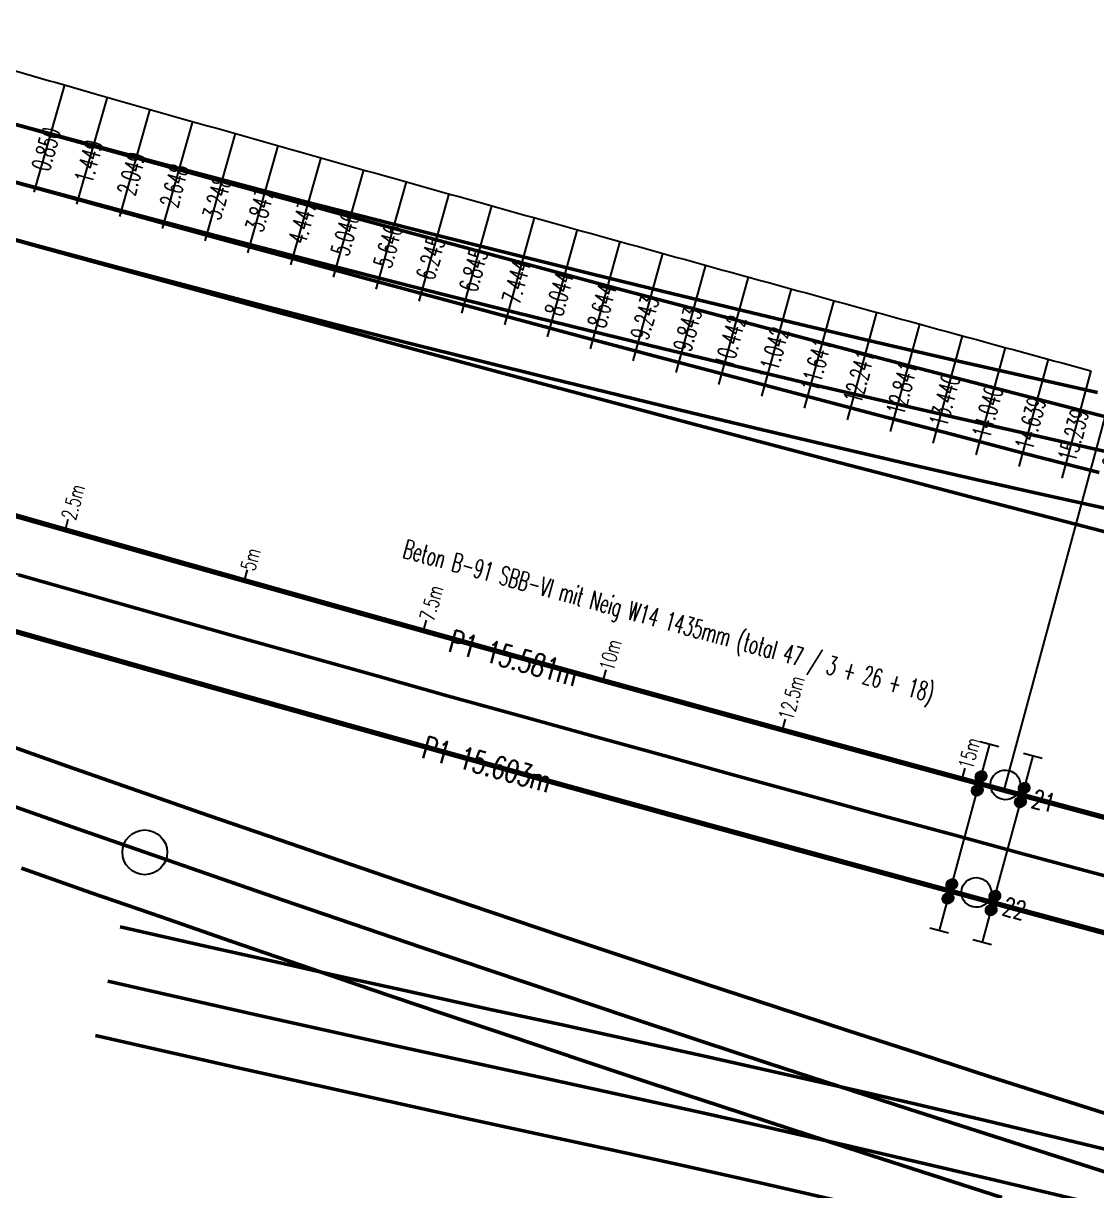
# Model space of a CAD drawing. Header units: millimetres. Extents: x 2688706 to 2690835, y 1254387 to 1255241.
# Drawn here: x 2689292.58 to 2689307, y 1254912.5 to 1254928.17 of the extents above; entities that cross this region are included whole.
import ezdxf
from ezdxf.enums import TextEntityAlignment as Align

# ---------------------------------------------------------------- set-up
doc = ezdxf.new("R2010")
doc.units = ezdxf.units.MM
doc.linetypes.add('STRICHLINIE', pattern=[0.75, 0.5, -0.25])
doc.linetypes.add('STRICHPUNKT', pattern=[1, 0.5, -0.25, 0, -0.25])
for name, color, linetype in [('A-GL-0015-_____', 1, 'STRICHPUNKT'), ('BS-TR-B-Gleisstrang-LinieGeometrie', 7, 'Continuous'), ('BS-TR-B-Weiche-Kurzbezeichnung', 7, 'Continuous'), ('BS-TR-B-Weiche-PunktGeometrie', 7, 'Continuous'), ('BS-TR-N-Gleisstrang-LinieGeometrie', 7, 'Continuous'), ('L-GL-0015-_____', 2, 'Continuous'), ('L-ST-0015-_____', 7, 'Continuous'), ('P-OF-0015-_____', 7, 'Continuous'), ('S-OF-0015-_____', 7, 'STRICHLINIE'), ('S-ON-0015-_____', 7, 'Continuous'), ('T-00', 7, 'Continuous'), ('T-DD-0015-_____', 7, 'Continuous'), ('T-MK-0015-_____', 1, 'Continuous'), ('T-SS-0015-_____', 7, 'Continuous'), ('T-ST', 7, 'Continuous')]:
    doc.layers.add(name, color=color, linetype=linetype)
doc.layers.add('T-LL-0015-_____', color=2, linetype='Continuous', lineweight=0)
doc.layers.get('P-OF-0015-_____').off()
doc.layers.get('S-OF-0015-_____').off()
doc.styles.add('R6', font='simplex.shx', dxfattribs={"width": 0.6})
doc.styles.add('R7', font='simplex.shx', dxfattribs={"width": 0.7})
doc.styles.add('Style-Arial', font='arial.ttf')

# ---------------------------------------------------------------- blocks, each defined once
blk = doc.blocks.new('WeiVlpSchwelleL')
at = {"color": 7}
for p, q in [((-0.4999999999999905, -0.1300000000000073), (-0.4999999999999832, 0.1299999999999694)), ((0.5000000000000135, -0.130000000000005), (0.5000000000000135, 0.1299999999999717))]:
    blk.add_line(p, q, dxfattribs=at)
at = {"color": 0, "linetype": 'ByBlock', "lineweight": -2}
blk.add_line((-0.4999999999999868, -1.183033536314004e-14), (0.5000000000000118, 4.669396854307774e-15), dxfattribs=at)
at = {"style": 'R6', "width": 0.6}
blk.add_attdef('LAENGE', text='', height=0.25, rotation=89.99999999999999, dxfattribs=at).set_placement((-1.229737067022953, 0.007106245459261308, 6e-06), align=Align.MIDDLE)
at = {"style": 'R6', "width": 0.6, "flags": 1}
for tag, p in [('WVP-SKML', (-5, 0, 2e-06)), ('WVP-SKMR', (3, 0, 2e-06))]:
    blk.add_attdef(tag, text='', height=0.25, rotation=180, dxfattribs=at).set_placement(p, align=Align.MIDDLE_CENTER)
at = {"style": 'R6', "width": 0.6}
blk.add_attdef('BEZEICHNUNG', text='', height=0.25, rotation=180, dxfattribs=at).set_placement((-2.249999999999987, -5.373479439185756e-14, 2), align=Align.MIDDLE_LEFT)
at = {"style": 'R6', "width": 0.6, "flags": 1}
blk.add_attdef('VERSCHIEBUNG', text='', height=0.25, rotation=180, dxfattribs=at).set_placement((-1.470197398034461, -5.373479439185758e-14, 2), align=Align.MIDDLE_LEFT)
for tag, p in [('VERKLINKS', (-0.8749999999999833, -5.426408495180606e-14, 2e-06)), ('VERKRECHTS', (0.8611075787621026, -8.736039560677224e-05, 2e-06))]:
    blk.add_attdef(tag, text='', height=0.25, rotation=180, dxfattribs=at).set_placement(p, align=Align.MIDDLE)
at = {"color": 1, "extrusion": (-1, -6.123233995736769e-17, 1.224646799147353e-16), "style": 'R6', "width": 0.6, "flags": 8}
blk.add_attdef('WVP-ANL', text='', height=0.25, rotation=270, dxfattribs=at).set_placement((1.179971919316135e-14, -7.187955122291877e-15, 0.4999999999999868), align=Align.MIDDLE)
at = {"color": 1, "extrusion": (1, -1.608122649676636e-16, 1.224646799147353e-16), "style": 'R6', "width": 0.6, "flags": 8}
blk.add_attdef('WVP-ANR', text='', height=0.25, rotation=270, dxfattribs=at).set_placement((-1.65451836612779e-14, -4.265120563609635e-14, 0.50000000000001), align=Align.MIDDLE)
blk = doc.blocks.new('st_Norm_a')
at = {"color": 0, "linetype": 'ByBlock', "lineweight": -2}
blk.add_circle((0, 0, 1), 0.2, dxfattribs=at)
at = {"layer": 'T-ST', "color": 0, "linetype": 'ByBlock', "lineweight": -2, "style": 'R7', "width": 0.7}
blk.add_attdef('WVP-STNR', text='', height=0.25, dxfattribs=at).set_placement((0.55, 0), align=Align.MIDDLE)
blk = doc.blocks.new('VisualisierungSpannklemmeGelb')
at = {"linetype": 'ByBlock', "lineweight": -2}
h = blk.add_hatch(dxfattribs=at)
h.set_pattern_fill('ANSI31', color=0, scale=0.005, style=0)
h.set_pattern_definition([(45, (-0.0965000000000017, 1.706967900361178e-15), (-0.0004419417382415922, 0.0004419417382415923), [])])
h.paths.add_polyline_path([(-0.0215000000000017, 1.706967900361178e-15, 1), (-0.1715000000000017, 1.706967900361178e-15, 1)])
h = blk.add_hatch(dxfattribs=at)
h.set_pattern_fill('ANSI31', color=0, scale=0.005, style=0)
h.set_pattern_definition([(45, (0.09649999999999831, 1.706967900361178e-15), (-0.0004419417382415922, 0.0004419417382415923), [])])
h.paths.add_polyline_path([(0.1714999999999983, 1.706967900361178e-15, 1), (0.02149999999999831, 1.706967900361178e-15, 1)])
blk = doc.blocks.new('pla_Bef-WsSkl1K')
blk.add_lwpolyline([(-0.1, -0.1), (0.1, -0.1), (0.1, 0.1), (-0.1, 0.1)], close=True)
at = {"layer": 'T-00'}
blk.add_blockref('VisualisierungSpannklemmeGelb', (0, 0), dxfattribs=at)
at = {"style": 'R7', "width": 0.7}
blk.add_attdef('WVP-PLNR', text='', height=0.2, dxfattribs=at).set_placement((0, 0), align=Align.MIDDLE_LEFT)
at = {"style": 'R7', "width": 0.7, "flags": 1}
for tag, p in [('WVP-PLDI', (0.4400000000000003, -0.2)), ('WVP-PLSP', (0.4771428571428575, -0.4)), ('WVP-PLFK', (0.4714285714285725, -0.6))]:
    blk.add_attdef(tag, text='', height=0.2, dxfattribs=at).set_placement(p, align=Align.MIDDLE)
blk = doc.blocks.new('WeiVlpAbstMarkeR')
blk.add_line((0, 0), (0.1500000000000004, -1.110223024625157e-16))
at = {"style": 'R7', "width": 0.7}
blk.add_attdef('ATTR', text='', height=0.2, dxfattribs=at).set_placement((0.1500000000000004, -1.110223024625157e-16), align=Align.MIDDLE_LEFT)
blk = doc.blocks.new('Weiche-15')
at = {"layer": 'A-GL-0015-_____', "flags": 128}
for points in [[(419.83895, 11.29781, 0.003607865654043509), (432.78582, 12.33291, 0.0005778882366978131), (434.8829730517941, 12.51826663011392, 0.0005640373837236005), (436.9796973297944, 12.7084123597407, 0.0005501865310880182), (439.0759926937243, 12.90323005555154, 0.0005363356787352098), (441.1718597821388, 13.10260263230502, 0.0005224848264887163), (443.2672999924924, 13.30641305438422, 0.000508633974426861), (445.3623154618426, 13.51454433720844, 0.0004947831227551143), (447.4569090472247, 13.72687954839432, 0.0004809322710308942), (449.5510843061102, 13.94330180872595, 0.0004670814196756011), (451.6448454768738, 14.16369429293183, 0.0004532305682466667), (453.7381974592714, 14.38794023027219, 0.0004393797171654458), (455.83114579493, 14.61592290494248, 0.000425528866205388), (457.9236966478476, 14.8475256562992, 0.0004116780155718247), (460.015856784907, 15.08263187891282, 0.0003978271650381603), (462.1076335564003, 15.3211250224532, 0.0003839763143777667), (464.1990348765667, 15.56288859141363, 0.0003701254642280183), (466.2900692041427, 15.80780614467754, 0.0003562746139303033), (468.3807455229255, 16.05576129493524, 0.000342423763905985), (470.4710733223489, 16.30663770795409, 0.0003285729141444139), (472.5610625780725, 16.56031910170869, 0.0003147220642029705), (474.6507237325855, 16.81668924535948, 0.000300871214719114), (476.7400676758116, 17.07563195819287, 0.0002870203650340875), (478.8291057257532, 17.33703110823886, 0.0002731695155693189), (480.9178496091179, 17.6007706109881, 0.0002593186663141821), (483.0063114419746, 17.866734427874, 0.0002454678170420386), (485.0945037104171, 18.13480656467466, 0.0002316169679582705), (487.1824392512395, 18.40487106981224, 0.000217766119052233), (489.2701312326229, 18.67681203255474, 0.0002039152698813173), (491.3575931348325, 18.95051358112658, 0.0001900644212988732), (493.4448387309259, 19.22585988073168, 0.0001762135724302912), (495.5318820674701, 19.50273513149634, 0.0001623627236969281), (497.6187374452692, 19.78102356633557, 0.0001485118746561659), (499.7054194000999, 20.06060944874962, 0.0001346610261611838), (501.7919426834588, 20.34137707055511, 0.0001208101782019989), (503.8783222433009, 20.62321074955477, 0.0001069593294711759), (505.9645732048224, 20.90599482715731, 9.310848082247697e-05), (508.0507108512062, 21.18961366594269, 7.925763224524444e-05), (510.1367506044003, 21.47395164718684, 6.540678372883944e-05), (512.2227, 21.75895, 6.111675872858242e-05), (514.4025847080444, 22.0572749857547, 6.111675872858242e-05)], [(419.91145, 9.54578), (428.2476, 9.630360000000001, 0.006225960442902095), (440.69586, 9.911710000000001)]]:
    blk.add_lwpolyline(points, format="xyb", dxfattribs=at)
at = {"layer": 'L-GL-0015-_____', "lineweight": 70, "const_width": 0.07, "flags": 128}
for points in [[(451.1519317253529, 14.86563915344809, 9.235901196704271e-05), (451.5656363582293, 14.9094998409962, 0.0004532305682465751), (453.6576363841388, 15.1336009528352, 0.000439379717165602), (455.7492743321887, 15.36144088835294, 0.0004255288662052461), (457.8405563467046, 15.59290320514651, 0.0004116780155720083), (459.9314891749123, 15.82787150908803, 0.0003978271650381284), (462.0220801475112, 16.06622945421282, 0.0003839763143777807), (464.1123371592808, 16.30786074244838, 0.0002611255841335108), (465.5868332235515, 16.48023888967538, 0.0002611255841335108)], [(435.6383876175184, 13.33928205129151, 0.0003426647112243681), (436.9111174610595, 13.45527031250299, 0.0005501865310880239), (439.0057693478137, 13.64993527294939, 0.0005363356787351854), (441.1000346606123, 13.84915547833646, 0.0005224848264886795), (443.1939147789674, 14.05281415998081, 0.0005086339744266406), (445.2874118215348, 14.26079459326775, 0.0004947831227551569), (447.3805286265712, 14.47298009881683, 0.0004809322710310534), (449.4732687324564, 14.68925404345464, 0.0003747223919339519), (451.1519317253529, 14.86563915344809, 0.0003747223919339519)], [(451.3101300542555, 13.37400468097231, 9.228518081283511e-05), (451.7240545955166, 13.41788874486724, 0.0004532305682465876), (453.8187585344029, 13.64227950770874, 0.0004393797171655864), (455.9130172576714, 13.87040492153164, 0.0004255288662052326), (458.0068369489891, 14.10214810745128, 0.0004116780155720197), (460.1002243949018, 14.33739224873761, 0.0003978271650381287), (462.1931869652879, 14.57602059069382, 0.0003839763143777837), (464.2857325938525, 14.81791644037867, 0.0002613263125194674), (465.7629193928585, 14.99060975306922, 0.0002613263125194674)], [(435.7739004043367, 11.84541577678645, 0.0003425570477723124), (437.0482771985289, 11.96155440697828, 0.000550186531088028), (439.1462160396352, 12.15652483815381, 0.0005363356787351889), (441.2436849036653, 12.3560497862735, 0.0005224848264886707), (443.3406852060177, 12.56001194878763, 0.000508633974426637), (445.4372191021488, 12.76829408114895, 0.0004947831227551638), (447.5332894678775, 12.98077899797158, 0.0004809322710310472), (449.628899879764, 13.19734957399714, 0.0003747962225624069), (451.3101300542555, 13.37400468097231, 0.0003747962225624069)]]:
    blk.add_lwpolyline(points, format="xyb", dxfattribs=at)
at = {"layer": 'T-MK-0015-_____'}
for p, q in [((450.1999733617915, 20.55578978491125), (450.3573774345039, 19.06407132692612)), ((451.1519317253529, 14.86563915344809), (450.5458545889663, 20.59239527313434)), ((449.013425068798, 20.43122563029359), (449.1692405032539, 18.93934039664278)), ((449.6067157965348, 20.49334976136809), (449.7633255723186, 19.00154770408001)), ((447.233634836407, 20.2468139596476), (447.3870017683615, 18.75467503039776)), ((447.8269240050433, 20.30795852268702), (447.9811089725309, 18.81590390042923)), ((448.4201795622793, 20.36942834470561), (448.5751825189562, 18.87745847791157)), ((445.4537959934542, 20.06537941312402), (445.6046553089633, 18.57298487181662)), ((446.0470843521426, 20.12552124291975), (446.1987854064964, 18.63321202894702)), ((446.6403386943567, 20.18599769858237), (446.7928814392938, 18.69377428670094)), ((444.2671944356327, 19.94611002786437), (444.4163524488616, 18.45354448923982)), ((444.8604738070391, 20.0055722283292), (445.0104913357098, 18.51309283447094)), ((442.487252222178, 19.76979698182292), (442.6338080434339, 18.27697368643394)), ((443.0805838981969, 19.82822217223326), (443.2280109592033, 18.33548466627884)), ((443.6739062554834, 19.88699409356043), (443.8221988175287, 18.39434232035878)), ((440.7072834543538, 19.59665650706594), (440.8511716035472, 18.10357372285011)), ((441.3006407168481, 19.65401660375827), (441.4454181415281, 18.1610197861786)), ((441.8939637096182, 19.71173010216876), (442.0396303584242, 18.21881978087494)), ((439.5206428547652, 19.48302761878309), (439.6627114522116, 17.9897706035243)), ((440.1139668233717, 19.53965953812344), (440.2569483767865, 18.04648966319859)), ((437.7405892956539, 19.31532731047688), (437.8798898531753, 17.82180953198403)), ((438.3339144534904, 19.3708544980734), (438.4741517074216, 17.87742438166024)), ((438.9272843721039, 19.4267584703615), (439.0684399604748, 17.9334148729695)), ((435.9604794239193, 19.1509877686924), (436.0969527075766, 17.65720898893691)), ((436.5538350847066, 19.2053893777969), (436.6912620853865, 17.71169803769878)), ((437.1472294282557, 19.26017226315269), (437.2855932345706, 17.76656741008677))]:
    blk.add_line(p, q, dxfattribs=at)
at = {"layer": 'T-MK-0015-_____', "flags": 128}
blk.add_lwpolyline([(435.1196751607709, 19.074557172548, 0.0003426647112244206), (436.3845443887623, 19.18982906874749, 0.0005501865310880055), (438.4665772541952, 19.38332128956017, 0.0005363356787351903), (440.5485437404914, 19.58137155018107, 0.0005224848264886732), (442.6304450893924, 19.78386513150588, 0.0005086339744266363), (444.7122832782699, 19.99068730500437, 0.0004947831227551542), (446.7940610011788, 20.2017233339127, 0.0004809322710310682), (448.8757816499148, 20.41685847423423, 0.0002971094691286212), (450.1999733617915, 20.55578978491106, 0.0002971094691286212)], format="xyb", dxfattribs=at)
at = {"layer": 'L-ST-0015-_____', "color": 7}
for p, rotation, values in [((451.1519317253529, 14.865639153448), 6.041269622546789, {'WVP-STNR': '21'}), ((451.3101300542555, 13.37400468097212), 6.041286543277073, {'WVP-STNR': '22'})]:
    blk.add_blockref('st_Norm_a', p, dxfattribs=dict(at, rotation=rotation)).add_auto_attribs(values)
at = {"layer": 'P-OF-0015-_____'}
for p, rotation in [((451.4001712599082, 14.89545842528946), 96.05398954255566), ((450.8038996464676, 14.83238015141455), 96.0234820529318), ((450.9620382715188, 13.33370034062523), 96.02348205292594), ((451.5591078437726, 13.39686302882319), 96.05398954254979)]:
    blk.add_blockref('pla_Bef-WsSkl1K', p, dxfattribs=dict(at, rotation=rotation))
at = {"layer": 'S-OF-0015-_____'}
ref = blk.add_blockref('WeiVlpSchwelleL', (452.6728809817591, 14.27334076236934), dxfattribs=dict(at, xscale=2.6, rotation=276.1134456751317))
ref.add_attrib('WVP-SKML', '1.449', dxfattribs={"layer": 'T-MK-0015-_____', "height": 0.25, "rotation": 96.11344567513173, "style": 'R6', "width": 0.6}).set_placement((452.0755648892377, 19.85018191022582), align=Align.MIDDLE_CENTER)
ref = blk.add_blockref('WeiVlpSchwelleL', (450.2862648418418, 14.02023747483713), dxfattribs=dict(at, xscale=2.6, rotation=275.9929745633042))
ref.add_attrib('WVP-SKML', '14.639', dxfattribs={"layer": 'T-MK-0015-_____', "height": 0.25, "rotation": 95.99297456330416, "style": 'R6', "width": 0.6}).set_placement((449.7006816620051, 19.59826852699524), align=Align.MIDDLE_CENTER)
ref = blk.add_blockref('WeiVlpSchwelleL', (452.0762767134279, 14.20959643712831), dxfattribs=dict(at, xscale=2.599999999999999, rotation=276.0838428557211))
ref.add_attrib('WVP-SKML', '0.850', dxfattribs={"layer": 'T-MK-0015-_____', "height": 0.25, "rotation": 96.08384285572106, "style": 'R6', "width": 0.6}).set_placement((451.4818420684296, 19.78674545393197), align=Align.MIDDLE_CENTER)
ref = blk.add_blockref('WeiVlpSchwelleL', (449.0927564222, 13.89558791212517), dxfattribs=dict(at, xscale=2.6, rotation=275.9312647901143))
ref.add_attrib('WVP-SKML', '13.440', dxfattribs={"layer": 'T-MK-0015-_____', "height": 0.25, "rotation": 95.93126479011424, "style": 'R6', "width": 0.6}).set_placement((448.5131813362854, 19.47424642462919), align=Align.MIDDLE_CENTER)
ref = blk.add_blockref('WeiVlpSchwelleL', (449.6895273695554, 13.95775243131288), dxfattribs=dict(at, xscale=2.6, rotation=275.9624670736803))
ref.add_attrib('WVP-SKML', '14.040', dxfattribs={"layer": 'T-MK-0015-_____', "height": 0.25, "rotation": 95.96246707368029, "style": 'R6', "width": 0.6}).set_placement((449.1069143294716, 19.5360944901031), align=Align.MIDDLE_CENTER)
ref = blk.add_blockref('WeiVlpSchwelleL', (447.3022403934791, 13.7110571027381), dxfattribs=dict(at, xscale=2.6, rotation=275.8367938867047))
ref.add_attrib('WVP-SKML', '11.641', dxfattribs={"layer": 'T-MK-0015-_____', "height": 0.25, "rotation": 95.8367938867047, "style": 'R6', "width": 0.6}).set_placement((446.7318643413189, 19.29066365145351), align=Align.MIDDLE_CENTER)
ref = blk.add_blockref('WeiVlpSchwelleL', (447.8991127841896, 13.77223994431392), dxfattribs=dict(at, xscale=2.6, rotation=275.8684404704733))
ref.add_attrib('WVP-SKML', '12.241', dxfattribs={"layer": 'T-MK-0015-_____', "height": 0.25, "rotation": 95.8684404704733, "style": 'R6', "width": 0.6}).set_placement((447.3256549955797, 19.35153060209769), align=Align.MIDDLE_CENTER)
ref = blk.add_blockref('WeiVlpSchwelleL', (448.4959515094408, 13.83375032574304), dxfattribs=dict(at, xscale=2.6, rotation=275.8998526302938))
ref.add_attrib('WVP-SKML', '12.841', dxfattribs={"layer": 'T-MK-0015-_____', "height": 0.25, "rotation": 95.89985263029378, "style": 'R6', "width": 0.6}).set_placement((447.9194349855359, 19.41272574933235), align=Align.MIDDLE_CENTER)
ref = blk.add_blockref('WeiVlpSchwelleL', (446.1083930856013, 13.58969626568978), dxfattribs=dict(at, xscale=2.6, rotation=275.7721602266465))
ref.add_attrib('WVP-SKML', '10.442', dxfattribs={"layer": 'T-MK-0015-_____', "height": 0.25, "rotation": 95.77216022664643, "style": 'R6', "width": 0.6}).set_placement((445.5443115827596, 19.16994268833958), align=Align.MIDDLE_CENTER)
ref = blk.add_blockref('WeiVlpSchwelleL', (446.7053338524837, 13.65020834126653), dxfattribs=dict(at, xscale=2.6, rotation=275.8044770566756))
ref.add_attrib('WVP-SKML', '11.042', dxfattribs={"layer": 'T-MK-0015-_____', "height": 0.25, "rotation": 95.8044770566756, "style": 'R6', "width": 0.6}).set_placement((446.1381049847549, 19.23013571453611), align=Align.MIDDLE_CENTER)
ref = blk.add_blockref('WeiVlpSchwelleL', (444.9144093683038, 13.4696849020761), dxfattribs=dict(at, xscale=2.6, rotation=275.7068478424356))
ref.add_attrib('WVP-SKML', '9.243', dxfattribs={"layer": 'T-MK-0015-_____', "height": 0.25, "rotation": 95.70684784243556, "style": 'R6', "width": 0.6}).set_placement((444.35668924357, 19.05057070468964), align=Align.MIDDLE_CENTER)
ref = blk.add_blockref('WeiVlpSchwelleL', (445.5114182827419, 13.52952089525843), dxfattribs=dict(at, xscale=2.6, rotation=275.7398433966173))
ref.add_attrib('WVP-SKML', '9.843', dxfattribs={"layer": 'T-MK-0015-_____', "height": 0.25, "rotation": 95.73984339661735, "style": 'R6', "width": 0.6}).set_placement((444.9504843242416, 19.11008459201424), align=Align.MIDDLE_CENTER)
ref = blk.add_blockref('WeiVlpSchwelleL', (443.1231759243872, 13.29225341778715), dxfattribs=dict(at, xscale=2.6, rotation=275.6069649876046))
ref.add_attrib('WVP-SKML', '7.444', dxfattribs={"layer": 'T-MK-0015-_____', "height": 0.25, "rotation": 95.6069649876046, "style": 'R6', "width": 0.6}).set_placement((442.5751857149315, 18.87410300458954), align=Align.MIDDLE_CENTER)
ref = blk.add_blockref('WeiVlpSchwelleL', (443.7202880166524, 13.35105085908754), dxfattribs=dict(at, xscale=2.6, rotation=275.6404048419917))
ref.add_attrib('WVP-SKML', '8.044', dxfattribs={"layer": 'T-MK-0015-_____', "height": 0.25, "rotation": 95.64040484199171, "style": 'R6', "width": 0.6}).set_placement((443.1690401348008, 18.9325796686606), align=Align.MIDDLE_CENTER)
ref = blk.add_blockref('WeiVlpSchwelleL', (444.3173658892111, 13.41019478535463), dxfattribs=dict(at, xscale=2.6, rotation=275.6736263422136))
ref.add_attrib('WVP-SKML', '8.644', dxfattribs={"layer": 'T-MK-0015-_____', "height": 0.25, "rotation": 95.6736263422136, "style": 'R6', "width": 0.6}).set_placement((443.7628817927106, 18.99140302963944), align=Align.MIDDLE_CENTER)
ref = blk.add_blockref('WeiVlpSchwelleL', (441.3316317999536, 13.11798698915095), dxfattribs=dict(at, xscale=2.6, rotation=275.5045864763222))
ref.add_attrib('WVP-SKML', '5.646', dxfattribs={"layer": 'T-MK-0015-_____', "height": 0.25, "rotation": 95.50458647632223, "style": 'R6', "width": 0.6}).set_placement((440.7936163438699, 18.70080683653644), align=Align.MIDDLE_CENTER)
ref = blk.add_blockref('WeiVlpSchwelleL', (441.9288477379675, 13.17572010563242), dxfattribs=dict(at, xscale=2.6, rotation=275.5387126467497))
ref.add_attrib('WVP-SKML', '6.245', dxfattribs={"layer": 'T-MK-0015-_____', "height": 0.25, "rotation": 95.53871264674964, "style": 'R6', "width": 0.6}).set_placement((441.3875071716561, 18.75821851321047), align=Align.MIDDLE_CENTER)
ref = blk.add_blockref('WeiVlpSchwelleL', (442.526029183397, 13.23380892204693), dxfattribs=dict(at, xscale=2.6, rotation=275.5728388171772))
ref.add_attrib('WVP-SKML', '6.845', dxfattribs={"layer": 'T-MK-0015-_____', "height": 0.25, "rotation": 95.57283881717713, "style": 'R6', "width": 0.6}).set_placement((441.9813636989018, 18.81598390939247), align=Align.MIDDLE_CENTER)
ref = blk.add_blockref('WeiVlpSchwelleL', (440.1370959419345, 13.00360209098119), dxfattribs=dict(at, xscale=2.6, rotation=275.4347668109029))
ref.add_attrib('WVP-SKML', '4.447', dxfattribs={"layer": 'T-MK-0015-_____', "height": 0.25, "rotation": 95.43476681090281, "style": 'R6', "width": 0.6}).set_placement((439.605884013233, 18.58707340962782), align=Align.MIDDLE_CENTER)
ref = blk.add_blockref('WeiVlpSchwelleL', (440.734381338578, 13.06061212292946), dxfattribs=dict(at, xscale=2.6, rotation=275.4697976515348))
ref.add_attrib('WVP-SKML', '5.046', dxfattribs={"layer": 'T-MK-0015-_____', "height": 0.25, "rotation": 95.46979765153483, "style": 'R6', "width": 0.6}).set_placement((440.1997557554205, 18.64375761316852), align=Align.MIDDLE_CENTER)
ref = blk.add_blockref('WeiVlpSchwelleL', (438.3450315177352, 12.83477029898643), dxfattribs=dict(at, xscale=2.6, rotation=275.3285673343634))
ref.add_attrib('WVP-SKML', '2.648', dxfattribs={"layer": 'T-MK-0015-_____', "height": 0.25, "rotation": 95.32856733436338, "style": 'R6', "width": 0.6}).set_placement((437.8241696301668, 18.41921664338117), align=Align.MIDDLE_CENTER)
ref = blk.add_blockref('WeiVlpSchwelleL', (438.9424211162993, 12.89067786310966), dxfattribs=dict(at, xscale=2.6, rotation=275.3645028451946))
ref.add_attrib('WVP-SKML', '3.248', dxfattribs={"layer": 'T-MK-0015-_____', "height": 0.25, "rotation": 95.36450284519456, "style": 'R6', "width": 0.6}).set_placement((438.4180568058491, 18.47479642822551), align=Align.MIDDLE_CENTER)
ref = blk.add_blockref('WeiVlpSchwelleL', (439.5397758007973, 12.94695725205315), dxfattribs=dict(at, xscale=2.6, rotation=275.3997359702709))
ref.add_attrib('WVP-SKML', '3.847', dxfattribs={"layer": 'T-MK-0015-_____', "height": 0.25, "rotation": 95.39973597027091, "style": 'R6', "width": 0.6}).set_placement((439.0119777251265, 18.5307523119263), align=Align.MIDDLE_CENTER)
ref = blk.add_blockref('WeiVlpSchwelleL', (436.5526537575777, 12.66929824067824), dxfattribs=dict(at, xscale=2.6, rotation=275.2201142173533))
ref.add_attrib('WVP-SKML', '0.850', dxfattribs={"layer": 'T-MK-0015-_____', "height": 0.25, "rotation": 95.22011421735331, "style": 'R6', "width": 0.6}).set_placement((436.0423633941136, 18.25472050083911), align=Align.MIDDLE_CENTER)
ref = blk.add_blockref('WeiVlpSchwelleL', (437.1501477136214, 12.72407926119172), dxfattribs=dict(at, xscale=2.6, rotation=275.2566963127011))
ref.add_attrib('WVP-SKML', '1.449', dxfattribs={"layer": 'T-MK-0015-_____', "height": 0.25, "rotation": 95.25669631270107, "style": 'R6', "width": 0.6}).set_placement((436.6362912851145, 18.30917457373803), align=Align.MIDDLE_CENTER)
ref = blk.add_blockref('WeiVlpSchwelleL', (437.7476069718394, 12.77923742439873), dxfattribs=dict(at, xscale=2.6, rotation=275.2926318235322))
ref.add_attrib('WVP-SKML', '2.049', dxfattribs={"layer": 'T-MK-0015-_____', "height": 0.25, "rotation": 95.29263182353223, "style": 'R6', "width": 0.6}).set_placement((437.2302477120446, 18.36400935131314), align=Align.MIDDLE_CENTER)
at = {"layer": 'S-ON-0015-_____'}
ref = blk.add_blockref('WeiVlpSchwelleL', (434.1623289345788, 12.45402160166088), dxfattribs=dict(at, xscale=2.6, rotation=275.0716626084397))
ref.add_attrib('BEZEICHNUNG', 'Beton B-91 SBB-VI mit Neig W14 1435mm (total 47 / 3 + 26 + 18)', dxfattribs={"layer": 'T-SS-0015-_____', "height": 0.25, "rotation": 5.849999999999993, "style": 'R6', "width": 0.6}).set_placement((442.4638476307912, 14.9860581548752), align=Align.MIDDLE_LEFT)
ref.add_attrib('WVP-SKML', '9.581', dxfattribs={"layer": 'T-MK-0015-_____', "height": 0.25, "rotation": 95.0716626084397, "style": 'R6', "width": 0.6}).set_placement((433.4866006326429, 20.06793628028474), align=Align.MIDDLE_CENTER)
ref = blk.add_blockref('WeiVlpSchwelleL', (450.8829689589932, 14.08304024601989), dxfattribs=dict(at, xscale=2.6, rotation=276.0234820529279))
ref.add_attrib('WVP-SKML', '15.239', dxfattribs={"layer": 'T-MK-0015-_____', "height": 0.25, "rotation": 96.02348205292793, "style": 'R6', "width": 0.6}).set_placement((450.2944158054189, 19.66075871012017), align=Align.MIDDLE_CENTER)
ref = blk.add_blockref('WeiVlpSchwelleL', (451.4796395518404, 14.14616072705644), dxfattribs=dict(at, xscale=2.6, rotation=276.0539895425518))
ref.add_attrib('WVP-SKML', '0.250', dxfattribs={"layer": 'T-MK-0015-_____', "height": 0.25, "rotation": 96.05398954255176, "style": 'R6', "width": 0.6}).set_placement((450.8881108973545, 19.72361871020007), align=Align.MIDDLE_CENTER)
at = {"layer": 'T-DD-0015-_____'}
for p, rotation, values in [((448.0840167465572, 14.54522800464929), 95.61917826229426, {'ATTR': '12.5m'}), ((450.5705600994244, 14.8042637104877), 95.61917826235427, {'ATTR': '15m'}), ((445.5968851269601, 14.29190319861505), 95.61917826229784, {'ATTR': '10m'}), ((443.1091590467066, 14.04448470348575), 95.61917826230719, {'ATTR': '7.5m'}), ((438.1319048329617, 13.56815803734264), 95.61917826231092, {'ATTR': '2.5m'}), ((440.620833439667, 13.80317070845535), 95.61917826233297, {'ATTR': '5m'})]:
    blk.add_blockref('WeiVlpAbstMarkeR', p, dxfattribs=dict(at, rotation=rotation)).add_auto_attribs(values)
at = {"layer": 'T-LL-0015-_____', "style": 'R7', "width": 0.7}
for s, rotation, p in [('P1 15.581m', 5.626568302464352, (444.3688058241884, 14.14038760204611)), ('P1 15.603m', 5.626556806332865, (444.5532700765488, 12.67695553188485))]:
    blk.add_text(s, height=0.3, rotation=rotation, dxfattribs=at).set_placement(p, align=Align.MIDDLE_CENTER)

msp = doc.modelspace()

# ---------------------------------------------------------------- linework, layer by layer
at = {"layer": 'BS-TR-B-Gleisstrang-LinieGeometrie', "lineweight": 50}
for points in [[(2689290.35914, 1254926.62619, 454.35043), (2689291.33727164, 1254926.3541099, 454.357487472388), (2689292.31626934, 1254926.08516272, 454.364384627048), (2689293.29612307, 1254925.81935122, 454.371121464493), (2689294.27682279, 1254925.55667813, 454.3776979852299), (2689295.25835844, 1254925.29714613, 454.384114189749), (2689296.24071996, 1254925.0407579, 454.390370078531), (2689297.22389728, 1254924.78751605, 454.396465652043), (2689298.20788033, 1254924.53742318, 454.402400910742), (2689299.19265902, 1254924.29048185, 454.4081758550701), (2689300.17822326, 1254924.0466946, 454.413790485461), (2689301.16456294, 1254923.80606393, 454.419244802335), (2689302.15166796, 1254923.5685923, 454.424538806099), (2689303.13952819, 1254923.33428214, 454.429672497148), (2689304.12813351, 1254923.10313586, 454.434645875868), (2689305.11747379, 1254922.87515583, 454.43945894263), (2689306.10753889, 1254922.65034438, 454.4441116977951), (2689307.09831866, 1254922.42870382, 454.448604141709)], [(2689290.35916832, 1254926.6262912, 454.350437778041), (2689291.33729924, 1254926.35319394, 454.3575774028599), (2689292.31574937, 1254926.08124258, 454.36471702768), (2689293.29451737, 1254925.8104375, 454.3718566525), (2689294.27360191, 1254925.54077905, 454.37899627732), (2689295.25300163, 1254925.27226762, 454.38613590214), (2689296.23271519, 1254925.00490357, 454.393275526959), (2689297.21274125, 1254924.73868726, 454.400415151779), (2689298.19307847, 1254924.47361907, 454.4075547765989), (2689299.1737255, 1254924.20969936, 454.414694401419), (2689300.15468098, 1254923.94692849, 454.421834026238), (2689301.13594359, 1254923.68530681, 454.428973651058), (2689302.11751197, 1254923.4248347, 454.436113275878), (2689303.09938477, 1254923.1655125, 454.443252900698), (2689304.08156065, 1254922.90734057, 454.450392525517), (2689305.06403826, 1254922.65031926, 454.457532150337), (2689306.04681625, 1254922.39444894, 454.464671775157), (2689307.02989327, 1254922.13972995, 454.471811399977)], [(2689274.70311217, 1254924.21400918, 454.70271), (2689275.67836215, 1254923.84716578, 454.714793426588), (2689276.65361213, 1254923.48032237, 454.726965861967), (2689277.62886211, 1254923.11347896, 454.739227306403), (2689278.60411209, 1254922.74663556, 454.7515777601629), (2689279.57936207, 1254922.37979215, 454.7640172235201), (2689280.55461205, 1254922.01294874, 454.776545696746), (2689281.52986203, 1254921.64610534, 454.789163180115), (2689282.50511201, 1254921.27926193, 454.801869673902), (2689282.5051, 1254921.27923, 454.80187), (2689283.47659605, 1254920.91494949, 454.814602870335), (2689284.44884592, 1254920.5526857, 454.827204100322), (2689285.42184544, 1254920.19244021, 454.839576236873), (2689286.3955904, 1254919.83421456, 454.851719281798), (2689287.37007661, 1254919.47801029, 454.863633236871), (2689288.34529989, 1254919.12382894, 454.875318103836), (2689289.32125602, 1254918.77167203, 454.8867738844), (2689290.29794081, 1254918.42154108, 454.89800058024), (2689291.27535006, 1254918.0734376, 454.908998192997), (2689292.25347954, 1254917.72736308, 454.919766724279), (2689293.23232506, 1254917.38331901, 454.93030617566), (2689294.2118824, 1254917.04130689, 454.940616548683)], [(2689292.51638854, 1254920.76750827, 454.690547807694), (2689293.4782128, 1254920.493864, 454.696068781779), (2689294.44032006, 1254920.22121644, 454.701446894189), (2689295.40270591, 1254919.94955383, 454.706682145252), (2689296.36536594, 1254919.67886443, 454.711774535291), (2689297.32829581, 1254919.40913649, 454.716724064615), (2689298.29149119, 1254919.14035822, 454.721530733529), (2689299.2549478, 1254918.87251786, 454.726194542326), (2689300.21866139, 1254918.6056036, 454.730715491293), (2689301.18262774, 1254918.33960365, 454.735093580705), (2689302.14684267, 1254918.07450618, 454.739328810832), (2689303.11130204, 1254917.81029938, 454.743421181932), (2689304.07600173, 1254917.54697142, 454.747370694255), (2689305.04093766, 1254917.28451045, 454.751177348044), (2689306.00610578, 1254917.02290461, 454.754841143532), (2689306.97150207, 1254916.76214205, 454.758362080943), (2689307.93712255, 1254916.50221089, 454.761740160493)], [(2689294.2118824, 1254917.04130689, 454.940616548683), (2689295.14071303, 1254916.71911016, 454.950174754102), (2689296.07017539, 1254916.39874036, 454.95952728473), (2689297.00026588, 1254916.08019874, 454.968674141795), (2689297.93098091, 1254915.76348653, 454.977615326498), (2689298.86231687, 1254915.44860495, 454.986350840013), (2689299.79427017, 1254915.13555522, 454.994880683487), (2689300.7268372, 1254914.82433855, 455.00320485804), (2689301.66001436, 1254914.51495614, 455.011323364763), (2689302.59379804, 1254914.20740919, 455.019236204724), (2689303.52818463, 1254913.90169889, 455.0269433789611), (2689304.46317052, 1254913.59782642, 455.034444888486), (2689305.39875208, 1254913.29579295, 455.041740734283), (2689306.33492572, 1254912.99559966, 455.048830917311), (2689307.2716878, 1254912.6972477, 455.0557154385)], [(2689307.62711591, 1254912.15821496, 455.077317260822), (2689306.63177523, 1254912.4000206, 455.074071730998), (2689305.63559716, 1254912.6383529, 455.071061234506), (2689304.63859382, 1254912.87320896, 455.06828577087), (2689303.64077733, 1254913.10458592, 455.065745339651), (2689302.64215984, 1254913.33248097, 455.063439940449), (2689301.64275351, 1254913.55689134, 455.061369572898), (2689300.64257048, 1254913.77781429, 455.059534236673), (2689299.64162293, 1254913.99524714, 455.057933931484), (2689299.64162, 1254913.99526, 455.05793), (2689298.65283949, 1254914.20967646, 455.056580011345), (2689297.66449488, 1254914.4260933, 455.055418091436), (2689296.67659021, 1254914.64450964, 455.054292416503), (2689295.68912954, 1254914.86492457, 455.0531843909459), (2689294.7021169, 1254915.0873372, 455.052094014752), (2689293.71555635, 1254915.31174662, 455.051021287934)]]:
    msp.add_polyline3d(points, dxfattribs=at)
at = {"layer": 'BS-TR-B-Weiche-PunktGeometrie', "lineweight": 25}
msp.add_circle((2689294.21188, 1254917.0413, 454.940616548683), 0.3, dxfattribs=at)
at = {"layer": 'BS-TR-N-Gleisstrang-LinieGeometrie', "color": 1, "lineweight": 50, "true_color": 0xff0000}
for points in [[(2689287.16981399, 1254928.30230738, 454.265824048296), (2689288.12981957, 1254928.03004312, 454.272845439869), (2689289.09013813, 1254927.75888487, 454.279866831442), (2689290.05076841, 1254927.48883301, 454.286888223015), (2689291.01170912, 1254927.21988788, 454.293909614588), (2689291.972959, 1254926.95204984, 454.300931006161), (2689292.93451676, 1254926.68531926, 454.307952397734), (2689293.89638113, 1254926.41969648, 454.314973789307), (2689294.85855084, 1254926.15518185, 454.32199518088), (2689295.82102461, 1254925.89177573, 454.329016572453), (2689296.78380115, 1254925.62947847, 454.336037964026), (2689297.74687921, 1254925.36829041, 454.343059355599), (2689298.71025748, 1254925.1082119, 454.350080747172), (2689299.67393471, 1254924.84924328, 454.3571021387449), (2689300.6379096, 1254924.59138491, 454.364123530318), (2689301.60218088, 1254924.33463712, 454.371144921891), (2689302.56674728, 1254924.07900025, 454.378166313464), (2689303.5316075, 1254923.82447464, 454.385187705037), (2689304.49676027, 1254923.57106063, 454.39220909661), (2689305.46220431, 1254923.31875855, 454.399230488183), (2689306.42793834, 1254923.06756875, 454.406251879756), (2689307.39396108, 1254922.81749155, 454.413273271329)], [(2689290.56063984, 1254927.34611903, 454.290622308187), (2689291.52178113, 1254927.0787513, 454.297558519013), (2689292.48376049, 1254926.8144148, 454.304339449111), (2689293.44656837, 1254926.55311217, 454.310965098974), (2689294.4101952, 1254926.29484601, 454.317435469083), (2689295.3746314, 1254926.03961888, 454.323750559907), (2689296.3398674, 1254925.78743331, 454.329910371906), (2689297.30589358, 1254925.53829182, 454.3359149055281), (2689298.27270037, 1254925.29219688, 454.3417641612099), (2689299.24027814, 1254925.04915094, 454.347458139375), (2689300.20861729, 1254924.8091564, 454.352996840438), (2689301.17770818, 1254924.57221566, 454.358380264802), (2689302.1475412, 1254924.33833108, 454.363608412857), (2689303.1181067, 1254924.10750496, 454.368681284984), (2689304.08939503, 1254923.87973962, 454.373598881551), (2689305.06139655, 1254923.65503731, 454.378361202916), (2689306.03410159, 1254923.43340026, 454.382968249424), (2689307.00750049, 1254923.21483068, 454.387461917403)], [(2689290.15764016, 1254925.90626097, 454.410237691813), (2689291.10298294, 1254925.64327887, 454.417059965592), (2689292.0491319, 1254925.38321214, 454.423729977893), (2689292.99607804, 1254925.12606324, 454.430247729197), (2689293.94381238, 1254924.87183462, 454.436613219974), (2689294.89232589, 1254924.62052869, 454.442826450686), (2689295.84160957, 1254924.37214784, 454.44888742178), (2689296.7916544, 1254924.12669443, 454.454796133694), (2689297.74245135, 1254923.88417079, 454.460552586855), (2689298.69399139, 1254923.64457923, 454.46615678168), (2689299.64626547, 1254923.40792202, 454.471608718571), (2689300.59926454, 1254923.17420141, 454.476908397924), (2689301.55297955, 1254922.94341963, 454.482055820121), (2689302.50740144, 1254922.71557886, 454.4870509855349), (2689303.46252114, 1254922.49068128, 454.491893894524), (2689304.41832956, 1254922.26872901, 454.496584547442), (2689305.37481764, 1254922.04972417, 454.501122944624), (2689306.33197627, 1254921.83366884, 454.505509086399), (2689307.28979637, 1254921.62056507, 454.509742973084)], [(2689291.8599372, 1254925.43159526, 454.42267628723), (2689292.82255917, 1254925.16492333, 454.429692746836), (2689293.78548745, 1254924.89935961, 454.436709206442), (2689294.74872077, 1254924.63490446, 454.443725666048), (2689295.71225786, 1254924.37155823, 454.450742125654), (2689296.67609744, 1254924.10932126, 454.4577585852599), (2689297.64023824, 1254923.8481939, 454.464775044867), (2689298.60467897, 1254923.5881765, 454.4717915044731), (2689299.56941835, 1254923.3292694, 454.478807964079), (2689300.53445511, 1254923.07147295, 454.485824423685), (2689301.49978798, 1254922.81478749, 454.492840883291), (2689302.46541566, 1254922.55921335, 454.4998573428981), (2689303.43133689, 1254922.30475088, 454.5068738025039), (2689304.39755038, 1254922.05140042, 454.51389026211), (2689305.36405485, 1254921.79916229, 454.520906721716), (2689306.33084902, 1254921.54803684, 454.527923181322), (2689307.29793161, 1254921.29802439, 454.534939640928)], [(2689291.83908049, 1254921.73908858, 454.632156353686), (2689292.80202177, 1254921.46426072, 454.638446362615), (2689293.76526851, 1254921.19050537, 454.644593394014), (2689293.76526851, 1254921.19050537, 454.644593394014), (2689294.72251089, 1254920.91951724, 454.650558749802), (2689295.68000694, 1254920.6494268, 454.656382987865), (2689296.63775583, 1254920.38023429, 454.662066108552), (2689297.5957567, 1254920.11193994, 454.667608112206), (2689298.55400872, 1254919.84454399, 454.673008999164), (2689299.51251105, 1254919.57804668, 454.67826876975), (2689300.47126285, 1254919.31244823, 454.683387424282), (2689301.43026326, 1254919.04774889, 454.688364963068), (2689302.38951145, 1254918.78394889, 454.693201386411), (2689303.34900657, 1254918.52104845, 454.6978966946), (2689304.30874779, 1254918.25904781, 454.702450887921), (2689305.26873425, 1254917.9979472, 454.706863966646), (2689306.22896511, 1254917.73774685, 454.711135931045), (2689307.18943953, 1254917.47844699, 454.715266781372)], [(2689292.11505697, 1254920.10433819, 454.742292805974), (2689293.10846992, 1254919.82158826, 454.747346456763), (2689294.10216314, 1254919.53982488, 454.752249421948), (2689295.09613565, 1254919.25904833, 454.757001701839), (2689296.09038647, 1254918.97925889, 454.761603296742), (2689297.08491462, 1254918.70045682, 454.766054206948), (2689298.07971911, 1254918.42264241, 454.770354432743), (2689299.07479896, 1254918.14581593, 454.774503974401), (2689300.07015321, 1254917.86997765, 454.7785028321859), (2689301.06578085, 1254917.59512785, 454.782351006356), (2689302.06168092, 1254917.32126679, 454.786048497154), (2689303.05785242, 1254917.04839475, 454.789595304817), (2689304.05429439, 1254916.77651199, 454.792991429572), (2689305.05100583, 1254916.50561879, 454.796236871635), (2689306.04798576, 1254916.2357154, 454.799331631215), (2689307.0452332, 1254915.9668021, 454.802275708507)], [(2689292.21868319, 1254918.53343131, 454.868946774322), (2689293.16787406, 1254918.19918784, 454.880091262619), (2689294.11773646, 1254917.86685753, 454.891019788213), (2689295.06826653, 1254917.53644172, 454.901732352612), (2689296.01946041, 1254917.20794176, 454.912228957298), (2689296.97131423, 1254916.88135898, 454.922509603719), (2689297.92382414, 1254916.5566947, 454.932574293296), (2689298.87698626, 1254916.23395025, 454.9424230274211), (2689299.83079673, 1254915.91312693, 454.952055807452), (2689300.78525168, 1254915.59422605, 454.961472634722), (2689301.74034722, 1254915.2772489, 454.97067351053), (2689302.69607949, 1254914.96219677, 454.979658436147), (2689303.6524446, 1254914.64907094, 454.988427412816), (2689304.60943867, 1254914.33787267, 454.996980441747), (2689305.56705782, 1254914.02860324, 455.005317524121), (2689306.52529816, 1254913.72126389, 455.013438661092), (2689307.48415579, 1254913.41585588, 455.021343853779)], [(2689292.55665612, 1254916.82716724, 454.972534373818), (2689293.49291366, 1254916.49921102, 454.981660641028), (2689294.42981944, 1254916.17311131, 454.990578114031), (2689295.36736979, 1254915.84886939, 454.9992867940099), (2689296.30556101, 1254915.52648654, 455.007786682124), (2689297.24438942, 1254915.20596403, 455.016077779503), (2689298.18385134, 1254914.88730311, 455.024160087247), (2689299.12394306, 1254914.57050504, 455.032033606431), (2689300.0646609, 1254914.25557107, 455.0396983381), (2689301.00600116, 1254913.94250242, 455.047154283274), (2689301.94796015, 1254913.63130033, 455.054401442944), (2689302.89053415, 1254913.32196602, 455.061439818071), (2689303.83371948, 1254913.01450072, 455.068269409591), (2689304.77751241, 1254912.70890561, 455.074890218413), (2689305.72190925, 1254912.40518192, 455.081302245415)], [(2689299.79958528, 1254914.72729147, 455.017041084811), (2689298.81227541, 1254914.94134057, 455.01492373842), (2689297.82540046, 1254915.15738608, 455.012851155399), (2689296.83896449, 1254915.37542712, 455.0108233357309), (2689295.85297153, 1254915.5954628, 455.008840279403), (2689294.86742561, 1254915.81749221, 455.006901986406), (2689293.88233077, 1254916.04151445, 455.005008456729)], [(2689319.71003816, 1254909.70677357, 455.102861761126), (2689318.77018457, 1254909.97727092, 455.097897188911), (2689317.82943733, 1254910.24464368, 455.09296279118), (2689316.88780682, 1254910.50888892, 455.08805856792), (2689315.94530343, 1254910.77000371, 455.083184519119), (2689315.00193757, 1254911.02798517, 455.078340644763), (2689314.05771966, 1254911.28283045, 455.073526944835), (2689313.11266013, 1254911.53453673, 455.068743419325), (2689312.16676941, 1254911.78310125, 455.063990068217), (2689311.22005795, 1254912.02852124, 455.0592668914981), (2689310.27253619, 1254912.27079401, 455.054591952524), (2689309.32421461, 1254912.50991688, 455.050103844088), (2689308.37510367, 1254912.7458872, 455.045831557683), (2689307.42521385, 1254912.97870238, 455.041775092686), (2689306.47455564, 1254913.20835983, 455.0379344485031), (2689305.52313955, 1254913.43485703, 455.034309624574), (2689304.57097606, 1254913.65819148, 455.030900620369), (2689303.61807571, 1254913.8783607, 455.02770743539), (2689302.66444901, 1254914.09536227, 455.02473006917), (2689301.71010648, 1254914.30919379, 455.021968521274), (2689300.75505868, 1254914.5198529, 455.0194227913), (2689299.79931613, 1254914.72733727, 455.017092878875)], [(2689299.48365472, 1254913.26322853, 455.098818915189), (2689298.49340357, 1254913.47801235, 455.098410331223), (2689297.50358929, 1254913.69480052, 455.098046194441), (2689296.51421593, 1254913.91359214, 455.097726504846), (2689295.52528755, 1254914.13438634, 455.097451262429), (2689294.53680819, 1254914.35718219, 455.097220467195), (2689293.54878192, 1254914.58197879, 455.097034119139)], [(2689319.29294184, 1254908.26670643, 455.150138238874), (2689318.31111078, 1254908.54925456, 455.146653774022), (2689317.32830041, 1254908.82837718, 455.143202342234), (2689316.34452267, 1254909.10407092, 455.139783943498), (2689315.35978952, 1254909.3763324, 455.136398577801), (2689314.37411296, 1254909.64515832, 455.133046245133), (2689313.38750495, 1254909.91054542, 455.129726945488), (2689312.39997749, 1254910.17249046, 455.12644067885), (2689311.4115426, 1254910.43099027, 455.123187445211), (2689310.4222123, 1254910.68604169, 455.119967244563), (2689309.43199861, 1254910.93764162, 455.116862392541), (2689308.44091358, 1254911.18578701, 455.113994173702), (2689307.44896925, 1254911.43047484, 455.111363677041), (2689306.4561777, 1254911.67170213, 455.108970902131), (2689305.46255099, 1254911.90946595, 455.106815848584), (2689304.4681012, 1254912.1437634, 455.104898516051), (2689303.47284043, 1254912.37459165, 455.103218904218), (2689302.47678079, 1254912.60194788, 455.101777012815), (2689301.47993437, 1254912.82582932, 455.100572841605), (2689300.48231331, 1254913.04623326, 455.099606390395), (2689299.48392974, 1254913.26315702, 455.098877659027)]]:
    msp.add_polyline3d(points, dxfattribs=at)

# ---------------------------------------------------------------- block references
at = {"extrusion": (0.01804329616286901, 0.07246316341935963, 0.9972078667012402), "rotation": 172.7855303407952}
msp.add_blockref('Weiche-15', (-2305957.945385838, -1862323.821190858, 139912.5914513222), dxfattribs=at)

# ---------------------------------------------------------------- texts
at = {"layer": 'BS-TR-B-Weiche-Kurzbezeichnung', "lineweight": 50, "style": 'Style-Arial'}
msp.add_text('BSD 17 EW VI 500B 1:14 L', height=1.25, rotation=254.366541868853, dxfattribs=at).set_placement((2689292.62317019, 1254937.03605395, 454.350437778041))

doc.saveas('drawing.dxf')
